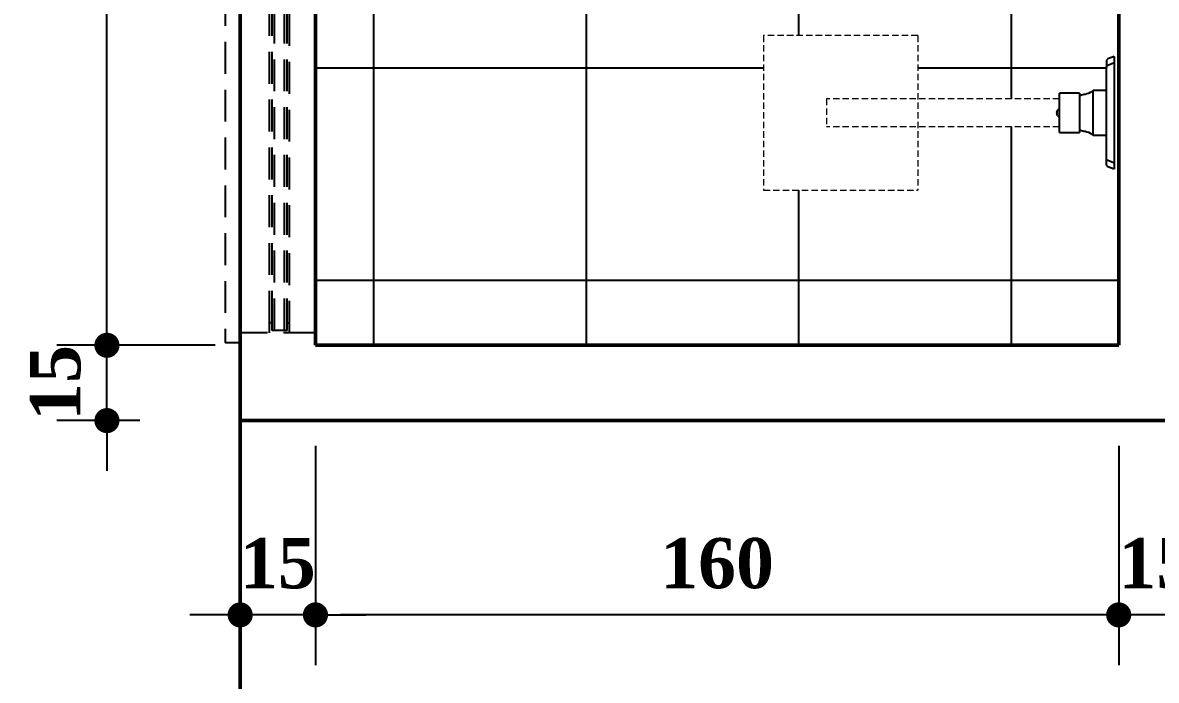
# Model space of a CAD drawing. Header units: millimetres. Extents: x 14929 to 124997, y 1647 to 25134.
# Drawn here: x 15085.4 to 15311.2, y 20282.7 to 20413.7 of the extents above; entities that cross this region are included whole.
import ezdxf

# ---------------------------------------------------------------- set-up
doc = ezdxf.new("R2010")
doc.units = ezdxf.units.MM
doc.linetypes.add('HIDDEN', pattern=[9.525, 6.35, -3.175])
for name, color, linetype in [('Hachuria - Moveis', 1, 'Continuous'), ('Piso', 55, 'Continuous'), ('Projeção Janela - Viga', 1, 'HIDDEN')]:
    doc.layers.add(name, color=color, linetype=linetype)
doc.layers.add('Parede Baixa', color=5, linetype='Continuous', lineweight=50)
doc.layers.add('Projeção Janela', color=15, linetype='HIDDEN', lineweight=9)
doc.styles.add('Valéria', font='romantic.ttf', dxfattribs={"height": 10})
doc.dimstyles.new('Cota - 50', dxfattribs={"dimtxt": 10, "dimasz": 5, "dimexe": 10, "dimexo": 20, "dimgap": 5, "dimtad": 1, "dimtxsty": 'Valéria', "dimblk": 'DOT', "dimcen": 0, "dimclrd": 12, "dimclre": 12, "dimclrt": 2, "dimazin": 2, "dimtfac": 1, "dimtix": 1, "dimtmove": 0, "dimatfit": 3, "dimldrblk": 'DOT', "dimfxl": 1, "dimarcsym": 0})

# ---------------------------------------------------------------- blocks, each defined once
blk = doc.blocks.new('_Dot')
at = {"color": 0, "linetype": 'ByBlock', "lineweight": -2}
blk.add_line((-0.5, 0), (-1, 0), dxfattribs=at)
at = {"color": 0, "linetype": 'ByBlock', "const_width": 0.5}
blk.add_lwpolyline([(-0.25, 0, 1), (0.25, 0, 1)], format="xyb", close=True, dxfattribs=at)
blk = doc.blocks.new('*D718')
at = {"color": 12, "lineweight": -2, "transparency": 16777216}
for p, q in [((15303.73, 20329.41), (15303.73, 20285.71)), ((15318.73, 20329.41), (15318.73, 20285.71)), ((15298.73, 20295.71), (15293.73, 20295.71)), ((15318.73, 20295.71), (15303.73, 20295.71)), ((15323.73, 20295.71), (15328.73, 20295.71))]:
    blk.add_line(p, q, dxfattribs=at)
at = {"layer": 'Defpoints', "color": 0, "transparency": 16777216}
for p in [(15303.73, 20349.41), (15318.73, 20349.41), (15303.73, 20295.71)]:
    blk.add_point(p, dxfattribs=at)
at = {"color": 12, "lineweight": -2, "transparency": 16777216, "xscale": 5, "yscale": 5, "zscale": 5}
blk.add_blockref('_Dot', (15303.73, 20295.71), dxfattribs=at)
at = {"color": 12, "lineweight": -2, "transparency": 16777216, "xscale": 5, "yscale": 5, "zscale": 5, "rotation": 180}
blk.add_blockref('_Dot', (15318.73, 20295.71), dxfattribs=at)
at = {"color": 2, "transparency": 16777216, "insert": (15311.23, 20305.94), "char_height": 10, "attachment_point": 5, "style": 'Valéria'}
blk.add_mtext('{\\fRomantic|b1|i0|c2|p2;15}', dxfattribs=at)
blk = doc.blocks.new('*D719')
at = {"color": 12, "lineweight": -2, "transparency": 16777216}
for p, q in [((15143.73, 20329.41), (15143.73, 20285.71)), ((15303.73, 20329.41), (15303.73, 20285.71)), ((15298.73, 20295.71), (15148.73, 20295.71))]:
    blk.add_line(p, q, dxfattribs=at)
at = {"layer": 'Defpoints', "color": 0, "transparency": 16777216}
for p in [(15143.73, 20349.41), (15303.73, 20349.41), (15143.73, 20295.71)]:
    blk.add_point(p, dxfattribs=at)
at = {"color": 12, "lineweight": -2, "transparency": 16777216, "xscale": 5, "yscale": 5, "zscale": 5, "rotation": 180}
blk.add_blockref('_Dot', (15143.73, 20295.71), dxfattribs=at)
at = {"color": 12, "lineweight": -2, "transparency": 16777216, "xscale": 5, "yscale": 5, "zscale": 5}
blk.add_blockref('_Dot', (15303.73, 20295.71), dxfattribs=at)
at = {"color": 2, "transparency": 16777216, "insert": (15223.73, 20305.95), "char_height": 10, "attachment_point": 5, "style": 'Valéria'}
blk.add_mtext('{\\fRomantic|b1|i0|c2|p2;160}', dxfattribs=at)
blk = doc.blocks.new('*D720')
at = {"color": 12, "lineweight": -2, "transparency": 16777216}
for p, q in [((15128.73, 20329.41), (15128.73, 20285.71)), ((15143.73, 20329.41), (15143.73, 20285.71)), ((15123.73, 20295.71), (15118.73, 20295.71)), ((15143.73, 20295.71), (15128.73, 20295.71)), ((15148.73, 20295.71), (15153.73, 20295.71))]:
    blk.add_line(p, q, dxfattribs=at)
at = {"layer": 'Defpoints', "color": 0, "transparency": 16777216}
for p in [(15128.73, 20349.41), (15143.73, 20349.41), (15128.73, 20295.71)]:
    blk.add_point(p, dxfattribs=at)
at = {"color": 12, "lineweight": -2, "transparency": 16777216, "xscale": 5, "yscale": 5, "zscale": 5}
blk.add_blockref('_Dot', (15128.73, 20295.71), dxfattribs=at)
at = {"color": 12, "lineweight": -2, "transparency": 16777216, "xscale": 5, "yscale": 5, "zscale": 5, "rotation": 180}
blk.add_blockref('_Dot', (15143.73, 20295.71), dxfattribs=at)
at = {"color": 2, "transparency": 16777216, "insert": (15136.23, 20305.94), "char_height": 10, "attachment_point": 5, "style": 'Valéria'}
blk.add_mtext('{\\fRomantic|b1|i0|c2|p2;15}', dxfattribs=at)
blk = doc.blocks.new('*D721')
at = {"color": 12, "lineweight": -2, "transparency": 16777216}
for p, q in [((15102.19, 20354.41), (15102.19, 20359.41)), ((15123.73, 20349.41), (15092.19, 20349.41)), ((15102.19, 20334.41), (15102.19, 20349.41)), ((15108.73, 20334.41), (15092.19, 20334.41)), ((15102.19, 20329.41), (15102.19, 20324.41))]:
    blk.add_line(p, q, dxfattribs=at)
at = {"layer": 'Defpoints', "color": 0, "transparency": 16777216}
for p in [(15102.19, 20349.41), (15143.73, 20349.41), (15128.73, 20334.41)]:
    blk.add_point(p, dxfattribs=at)
at = {"color": 12, "lineweight": -2, "transparency": 16777216, "xscale": 5, "yscale": 5, "zscale": 5}
for p, rotation in [((15102.19, 20349.41), 270), ((15102.19, 20334.41), 90)]:
    blk.add_blockref('_Dot', p, dxfattribs=dict(at, rotation=rotation))
at = {"color": 2, "transparency": 16777216, "insert": (15091.97, 20341.91), "char_height": 10, "attachment_point": 5, "rotation": 90, "style": 'Valéria'}
blk.add_mtext('{\\fRomantic|b1|i0|c2|p2;15}', dxfattribs=at)
blk = doc.blocks.new('*D722')
at = {"color": 12, "lineweight": -2, "transparency": 16777216}
for p, q in [((15123.73, 20599.41), (15092.19, 20599.41)), ((15102.19, 20354.41), (15102.19, 20594.41)), ((15123.73, 20349.41), (15092.19, 20349.41))]:
    blk.add_line(p, q, dxfattribs=at)
at = {"layer": 'Defpoints', "color": 0, "transparency": 16777216}
for p in [(15102.19, 20599.41), (15143.73, 20599.41), (15143.73, 20349.41)]:
    blk.add_point(p, dxfattribs=at)
at = {"color": 12, "lineweight": -2, "transparency": 16777216, "xscale": 5, "yscale": 5, "zscale": 5}
for p, rotation in [((15102.19, 20599.41), 90), ((15102.19, 20349.41), 270)]:
    blk.add_blockref('_Dot', p, dxfattribs=dict(at, rotation=rotation))
at = {"color": 2, "transparency": 16777216, "insert": (15092, 20474.41), "char_height": 10, "attachment_point": 5, "rotation": 90, "style": 'Valéria'}
blk.add_mtext('{\\fRomantic|b1|i0|c2|p2;250}', dxfattribs=at)

msp = doc.modelspace()

# ---------------------------------------------------------------- hatches: boundary and pattern name
at = {"layer": 'Piso'}
h = msp.add_hatch(dxfattribs=at)
h.set_pattern_fill('ANSI37', color=256, scale=13.33333, angle=-45)
h.paths.add_polyline_path([(15143.725, 20429.733), (15303.725, 20428.97), (15302.831, 20406.905), (15301.29, 20406.059), (15301.29, 20400.14), (15298.659, 20400.14), (15291.911, 20399.632), (15291.911, 20398.505), (15263.685, 20398.505), (15263.685, 20411.076), (15233.003, 20411.076), (15233.003, 20380.333), (15263.685, 20380.333), (15263.685, 20392.905), (15291.911, 20392.905), (15291.911, 20391.778), (15295.921, 20391.778), (15298.659, 20391.269), (15301.29, 20391.269), (15301.29, 20385.35), (15301.044, 20384.68), (15302.831, 20384.505), (15303.725, 20349.407), (15143.725, 20349.407)])
h.paths.add_polyline_path([(15303.725, 20599.407), (15303.725, 20438.97), (15143.725, 20439.733), (15143.724, 20469.532), (15144.508, 20469.532), (15144.586, 20468.943), (15145.148, 20468.892), (15147.58, 20468.892), (15147.746, 20468.914), (15147.9, 20468.978), (15148.033, 20469.079), (15148.134, 20469.212), (15148.201, 20469.372), (15148.249, 20470.772), (15150.749, 20470.772), (15150.776, 20470.796), (15150.776, 20473.052), (15153.34, 20473.052), (15153.34, 20452.265), (15205.009, 20452.209), (15209.221, 20452.265), (15215.981, 20455.215), (15218.494, 20458.297), (15221.419, 20462.606), (15223.525, 20469.279), (15223.253, 20484.273), (15220.009, 20490.324), (15218.617, 20493.496), (15212.399, 20497.92), (15207.431, 20498.758), (15194.55, 20499.405), (15153.34, 20499.015), (15153.34, 20478.172), (15150.776, 20478.172), (15150.776, 20480.46), (15150.771, 20480.487), (15150.749, 20480.497), (15148.249, 20480.497), (15148.22, 20480.755), (15148.22, 20481.692), (15148.198, 20481.858), (15148.041, 20482.194), (15147.628, 20482.377), (15145.142, 20482.376), (15144.828, 20482.246), (15144.543, 20482.033), (15144.508, 20481.692), (15143.725, 20481.692), (15143.72, 20520.187), (15149.579, 20520.187), (15149.606, 20504.873), (15149.537, 20504.385), (15149.272, 20503.916), (15149.057, 20503.776), (15148.874, 20503.758), (15148.752, 20503.74), (15148.639, 20503.637), (15148.59, 20503.483), (15148.59, 20503.293), (15148.593, 20503.108), (15148.647, 20502.966), (15148.828, 20502.717), (15149.277, 20502.717), (15149.793, 20502.962), (15150.269, 20503.457), (15150.485, 20503.867), (15150.645, 20504.396), (15150.686, 20521.668), (15150.262, 20522.71), (15149.579, 20523.107), (15149.579, 20525.307), (15144.532, 20528.301), (15197.318, 20528.614), (15197.185, 20599.48), (15199.222, 20599.407), (15199.222, 20597.048), (15209.222, 20597.048), (15209.222, 20601.992), (15291.224, 20601.992), (15291.224, 20598.992), (15288.224, 20598.992), (15288.224, 20526.492), (15284.724, 20526.492), (15284.724, 20527.992), (15284.606, 20528.877), (15284.314, 20529.014), (15281.724, 20528.992), (15280.577, 20527.846), (15280.224, 20526.992), (15279.696, 20526.988), (15279.634, 20523.861), (15279.766, 20523.536), (15281.472, 20521.257), (15284.131, 20521.257), (15284.996, 20521.961), (15284.724, 20523.992), (15288.224, 20523.992), (15288.224, 20519.992), (15291.224, 20519.992), (15291.224, 20523.992), (15294.724, 20523.992), (15294.724, 20522.492), (15294.724, 20522.461), (15294.674, 20522.272), (15294.901, 20521.646), (15295.383, 20521.46), (15297.724, 20521.492), (15298.87, 20522.638), (15299.224, 20523.492), (15299.566, 20523.492), (15299.783, 20523.75), (15299.786, 20526.759), (15299.549, 20526.992), (15299.224, 20526.992), (15298.87, 20527.846), (15297.724, 20528.992), (15294.915, 20529.018), (15294.497, 20528.346), (15294.724, 20526.492), (15291.224, 20526.492), (15291.224, 20596.992), (15301.224, 20596.992)])

# ---------------------------------------------------------------- linework, layer by layer
at = {"layer": 'Hachuria - Moveis'}
for p, q in [((15301.299, 20406.136), (15301.29, 20406.059)), ((15301.29, 20406.059), (15301.29, 20404.757)), ((15301.326, 20406.214), (15301.299, 20406.136)), ((15301.368, 20406.288), (15301.326, 20406.214)), ((15301.423, 20406.354), (15301.368, 20406.288)), ((15301.368, 20405.025), (15301.556, 20405.202)), ((15301.487, 20406.405), (15301.423, 20406.354)), ((15301.556, 20406.44), (15301.487, 20406.405)), ((15302.831, 20406.905), (15301.556, 20406.44)), ((15301.556, 20405.202), (15302.225, 20405.487)), ((15302.225, 20405.487), (15302.831, 20405.726)), ((15302.831, 20406.905), (15302.831, 20384.505)), ((15301.29, 20404.757), (15301.299, 20404.847)), ((15301.29, 20400.14), (15301.29, 20404.757)), ((15301.299, 20404.847), (15301.326, 20404.938)), ((15301.326, 20404.938), (15301.368, 20405.025)), ((15295.921, 20399.632), (15291.911, 20399.632)), ((15291.911, 20396.515), (15291.911, 20399.632)), ((15295.921, 20399.632), (15295.921, 20399.046)), ((15296.135, 20399.136), (15295.921, 20399.046)), ((15295.921, 20399.046), (15295.921, 20392.363)), ((15296.353, 20399.214), (15296.135, 20399.136)), ((15296.575, 20399.281), (15296.353, 20399.214)), ((15296.799, 20399.338), (15296.575, 20399.281)), ((15297.028, 20399.383), (15296.799, 20399.338)), ((15297.386, 20399.465), (15297.028, 20399.383)), ((15297.728, 20399.582), (15297.386, 20399.465)), ((15298.054, 20399.733), (15297.728, 20399.582)), ((15298.365, 20399.919), (15298.054, 20399.733)), ((15298.659, 20400.14), (15298.365, 20399.919)), ((15301.29, 20400.14), (15298.659, 20400.14)), ((15298.659, 20391.269), (15298.659, 20400.14)), ((15301.29, 20391.269), (15301.29, 20400.14)), ((15291.444, 20395.983), (15291.498, 20396.114)), ((15291.572, 20396.234), (15291.498, 20396.114)), ((15291.572, 20396.234), (15291.664, 20396.342)), ((15291.771, 20396.433), (15291.664, 20396.342)), ((15291.771, 20396.433), (15291.892, 20396.507)), ((15291.892, 20396.507), (15291.911, 20396.515)), ((15291.911, 20394.894), (15291.911, 20396.515)), ((15291.411, 20395.846), (15291.4, 20395.705)), ((15291.411, 20395.564), (15291.4, 20395.705)), ((15291.411, 20395.846), (15291.444, 20395.983)), ((15291.411, 20395.564), (15291.444, 20395.426)), ((15291.498, 20395.296), (15291.444, 20395.426)), ((15291.572, 20395.175), (15291.498, 20395.296)), ((15291.572, 20395.175), (15291.664, 20395.068)), ((15291.771, 20394.976), (15291.664, 20395.068)), ((15291.771, 20394.976), (15291.892, 20394.902)), ((15291.911, 20394.894), (15291.892, 20394.902)), ((15291.911, 20391.778), (15291.911, 20394.894)), ((15291.911, 20391.778), (15295.921, 20391.778)), ((15295.921, 20392.363), (15296.135, 20392.274)), ((15295.921, 20392.363), (15295.921, 20391.778)), ((15296.135, 20392.274), (15296.353, 20392.195)), ((15296.353, 20392.195), (15296.575, 20392.128)), ((15296.575, 20392.128), (15296.799, 20392.072)), ((15296.799, 20392.072), (15297.028, 20392.027)), ((15297.028, 20392.027), (15297.386, 20391.945)), ((15297.386, 20391.945), (15297.728, 20391.828)), ((15297.728, 20391.828), (15298.055, 20391.676)), ((15298.055, 20391.676), (15298.365, 20391.49)), ((15298.365, 20391.49), (15298.659, 20391.269)), ((15298.659, 20391.269), (15301.29, 20391.269)), ((15301.29, 20386.653), (15301.29, 20391.269)), ((15301.299, 20386.563), (15301.29, 20386.653)), ((15301.29, 20385.35), (15301.29, 20386.653)), ((15301.326, 20386.471), (15301.299, 20386.563)), ((15301.368, 20386.385), (15301.326, 20386.471)), ((15301.556, 20386.207), (15301.368, 20386.385)), ((15301.487, 20385.004), (15301.423, 20385.056)), ((15301.556, 20384.969), (15301.487, 20385.004)), ((15302.225, 20385.922), (15301.556, 20386.207)), ((15302.831, 20384.505), (15301.556, 20384.969)), ((15302.831, 20385.684), (15302.225, 20385.922))]:
    msp.add_line(p, q, dxfattribs=at)
msp.add_arc((15301.626, 20385.325), 0.337, 175.71037, 232.92513, dxfattribs=at)
at = {"layer": 'Parede Baixa'}
for p, q in [((15128.725, 20754.407), (15128.725, 19834.407)), ((15143.725, 20599.407), (15143.725, 20349.407)), ((15303.725, 20599.407), (15303.725, 20349.407)), ((15303.725, 20349.407), (15143.725, 20349.407)), ((15423.725, 20334.407), (15128.725, 20334.407))]:
    msp.add_line(p, q, dxfattribs=at)
at = {"layer": 'Projeção Janela', "linetype": 'HIDDEN', "ltscale": 0.2}
for p, q in [((15263.685, 20411.076), (15233.003, 20411.076)), ((15233.003, 20411.076), (15233.003, 20380.333)), ((15263.685, 20411.076), (15263.685, 20380.333)), ((15245.544, 20398.505), (15245.544, 20392.905)), ((15291.911, 20398.505), (15245.544, 20398.505)), ((15291.911, 20392.905), (15245.544, 20392.905)), ((15233.003, 20380.333), (15263.685, 20380.333))]:
    msp.add_line(p, q, dxfattribs=at)
at = {"layer": 'Projeção Janela - Viga'}
for p, q in [((15125.715, 20428.885), (15125.715, 20349.887)), ((15135.583, 20352.385), (15135.583, 20426.385)), ((15137.583, 20352.385), (15137.583, 20426.385)), ((15134.583, 20353.885), (15134.583, 20424.885)), ((15135.083, 20353.885), (15135.083, 20424.885)), ((15138.083, 20352.385), (15138.083, 20424.885)), ((15138.583, 20351.885), (15138.583, 20424.885)), ((15134.583, 20351.885), (15134.583, 20353.885)), ((15135.083, 20353.885), (15134.583, 20353.885)), ((15135.083, 20352.385), (15135.083, 20353.885)), ((15138.083, 20352.385), (15138.083, 20353.885)), ((15138.083, 20353.885), (15138.583, 20353.885)), ((15138.583, 20351.885), (15138.583, 20353.885)), ((15143.725, 20351.907), (15128.694, 20351.907)), ((15138.083, 20352.385), (15135.083, 20352.385)), ((15128.684, 20349.887), (15125.715, 20349.887))]:
    msp.add_line(p, q, dxfattribs=at)

# ---------------------------------------------------------------- dimensions: what is measured, and where the dimension line sits
dim = msp.add_linear_dim(base=(15102.194, 20599.407), p1=(15143.725, 20349.407), p2=(15143.725, 20599.407), angle=90, text='{\\fRomantic|b1|i0|c2|p2;<>}', dimstyle='Cota - 50', override={"dimtmove": 1})
dim.commit()
dim.dimension.update_dxf_attribs({"geometry": '*D722', "text_midpoint": (15091.996, 20474.407)})
dim = msp.add_linear_dim(base=(15102.194, 20349.407), p1=(15128.725, 20334.407), p2=(15143.725, 20349.407), angle=90, text='{\\fRomantic|b1|i0|c2|p2;<>}', dimstyle='Cota - 50')
dim.commit()
dim.dimension.update_dxf_attribs({"geometry": '*D721', "text_midpoint": (15091.967, 20341.907)})
for base, p1, p2, picture, middle in [((15128.725, 20295.711), (15143.725, 20349.407), (15128.725, 20349.407), '*D720', (15136.225, 20305.939)), ((15143.725, 20295.711), (15303.725, 20349.407), (15143.725, 20349.407), '*D719', (15223.725, 20305.946)), ((15303.725, 20295.711), (15318.725, 20349.407), (15303.725, 20349.407), '*D718', (15311.225, 20305.939))]:
    dim = msp.add_linear_dim(base=base, p1=p1, p2=p2, text='{\\fRomantic|b1|i0|c2|p2;<>}', dimstyle='Cota - 50', override={"dimtmove": 1})
    dim.commit()
    dim.dimension.update_dxf_attribs({"geometry": picture, "text_midpoint": middle})

doc.saveas('drawing.dxf')
